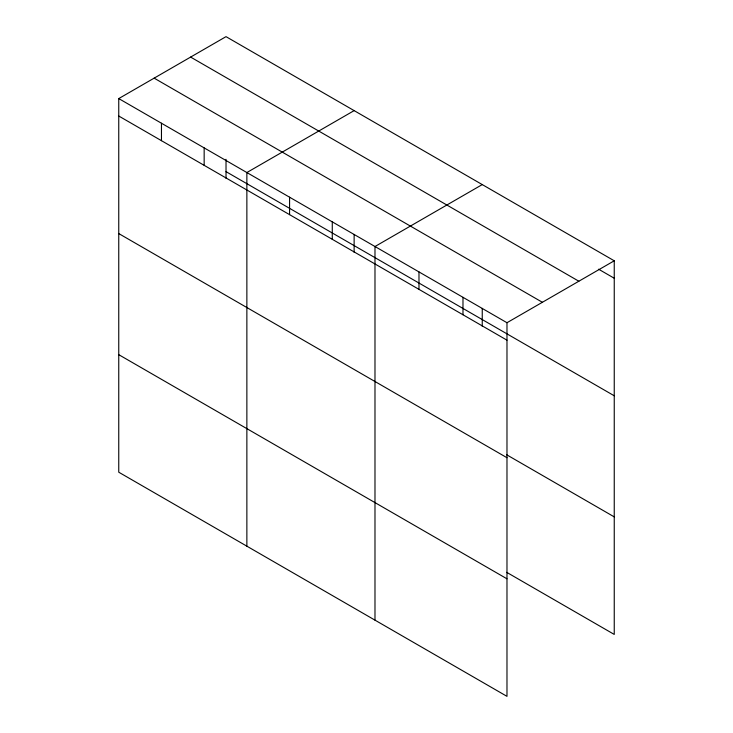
<?xml version="1.0" encoding="UTF-8"?>
<svg xmlns="http://www.w3.org/2000/svg" width="733" height="733" viewBox="0 0 733 733"><rect width="100%" height="100%" fill="white"/><g stroke="black" fill="none" stroke-linecap="round" stroke-linejoin="round"><path stroke-width="1.1" d="M118.755 98.579L506.979 322.722L506.979 696.35L118.755 472.208L118.755 98.579L226.021 36.65L614.245 260.792L614.245 634.421L506.695 572.326M354.131 110.619L246.865 172.548L246.865 546.177M482.25 184.588L374.984 246.517L374.984 620.145M506.979 322.722L614.245 260.792M598.604 269.203L614.245 278.238M190.617 57.082L578.85 281.225M154.15 78.147L542.383 302.289M226.021 171.641L614.245 395.783M118.755 116.025L506.979 340.167M506.695 454.781L614.245 516.884M118.755 233.57L506.979 457.713M118.755 354.671L506.979 578.813M482.25 308.373L482.25 326.295M462.981 297.323L462.981 314.769M418.983 271.916L418.983 289.361M354.131 234.413L354.131 252.335M332.278 221.861L332.278 239.306M289.572 197.204L289.572 214.65M226.021 159.327L226.021 178.366M204.159 147.892L204.159 165.337M161.462 123.236L161.462 140.681"/></g></svg>
